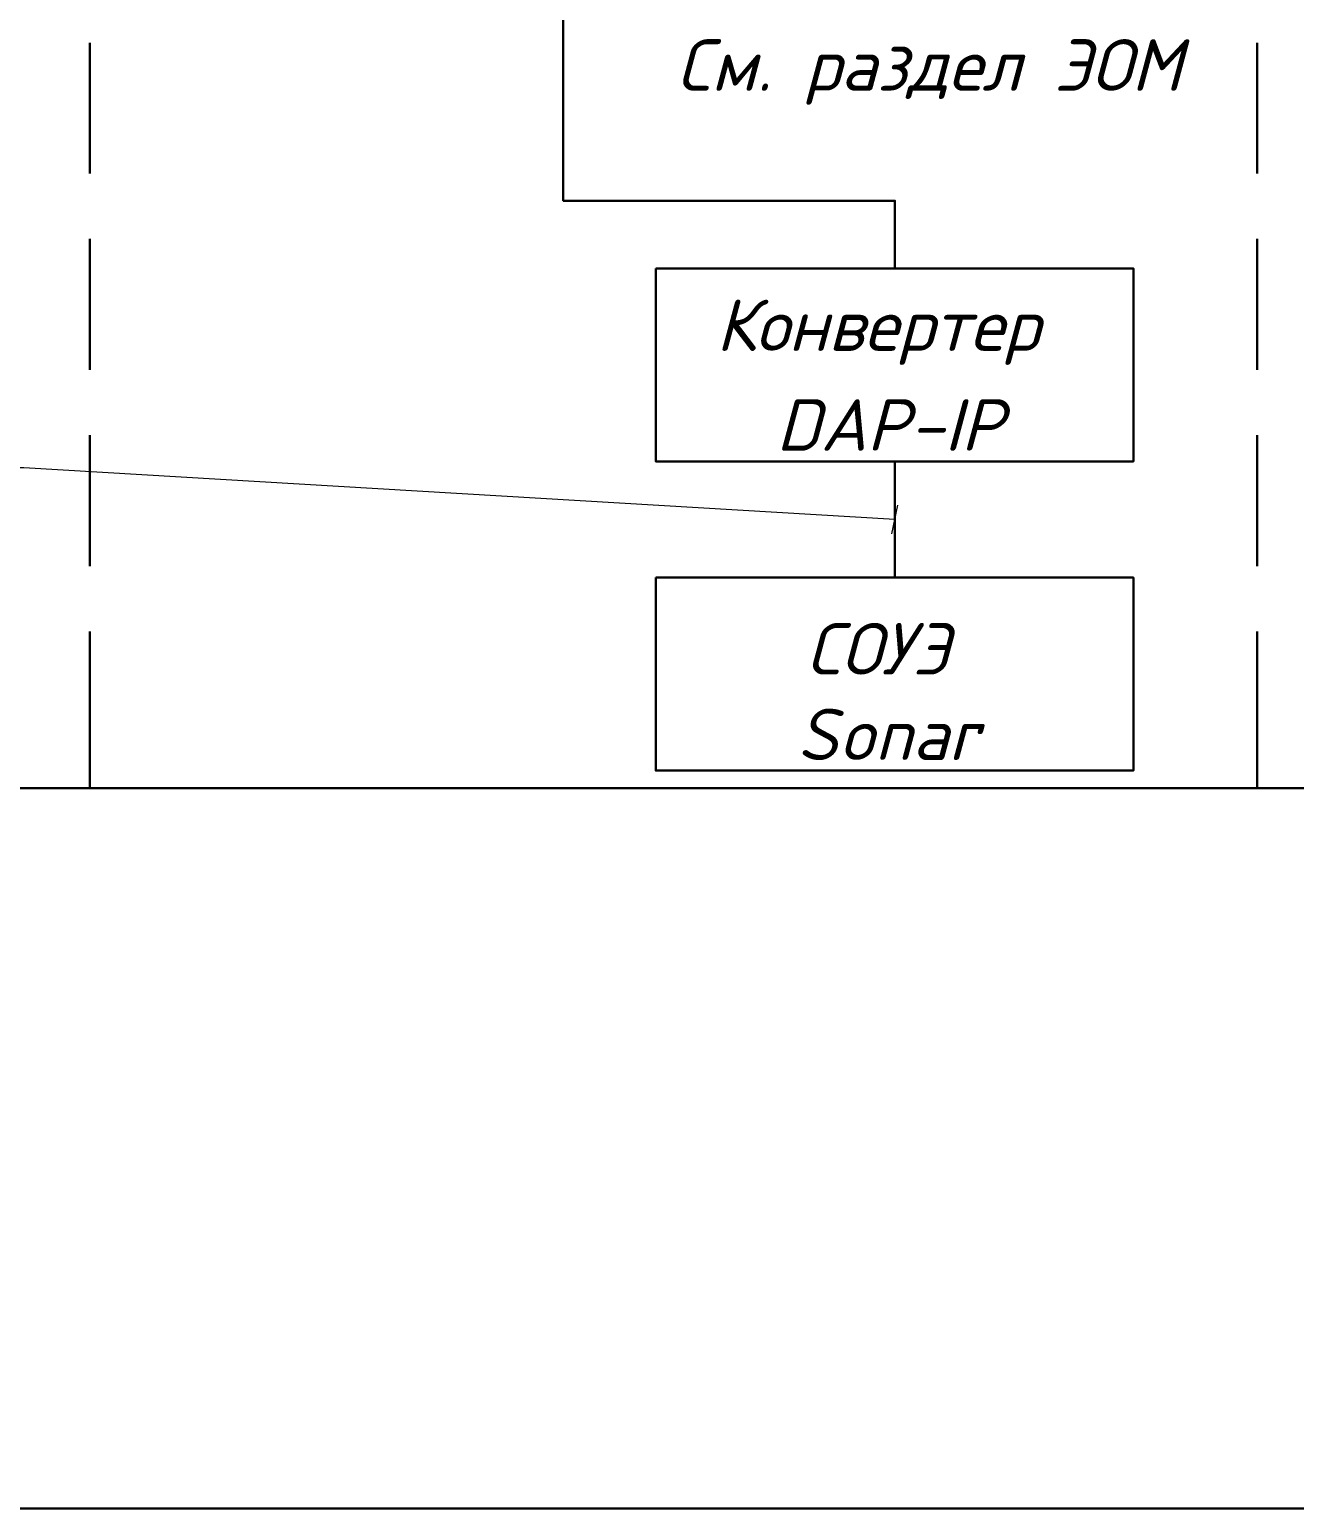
# Model space of a CAD drawing. Extents: x 69141456 to 70100388, y -33501327 to -33101377.
# Drawn here: x 69316043 to 69322173, y -33473370 to -33466204 of the extents above; entities that cross this region are included whole.
import ezdxf

# ---------------------------------------------------------------- set-up
doc = ezdxf.new("R2010")
doc.units = 0
doc.header["$LTSCALE"] = 100
for name, color, linetype in [('PDF _ODG - Текст', 7, 'Continuous'), ('PDF _СС_ЗВ_Кабель', 1, 'Continuous'), ('PDF _СС_Схема', 7, 'Continuous'), ('PDF _Текст', 7, 'Continuous')]:
    doc.layers.add(name, color=color, linetype=linetype)
doc.styles.add('ISOCPEUR', font='isocpeui.ttf', dxfattribs={"height": 250})

msp = doc.modelspace()

# ---------------------------------------------------------------- linework, layer by layer
at = {"layer": 'PDF _ODG - Текст', "lineweight": 0}
for points in [[(69320236.4, -33468578), (69316014.9, -33468327.5), (69308974.9, -33468327.5)], [(69320221.5, -33468647.1), (69320251.3, -33468508.9)]]:
    msp.add_lwpolyline(points, dxfattribs=at)
at = {"layer": 'PDF _СС_ЗВ_Кабель', "lineweight": 30}
msp.add_lwpolyline([(69319851.7, -33463987.7), (69318629.4, -33463987.7), (69318629.4, -33467033.7), (69320236.4, -33467033.7), (69320236.4, -33467361.1)], dxfattribs=at)
at = {"layer": 'PDF _СС_Схема', "lineweight": 30}
for points in [[(69291106.9, -33454515.9), (69371400.1, -33454515.9), (69371400.1, -33469879.9), (69291106.9, -33469879.9)], [(69319078, -33467361.1), (69321392.8, -33467361.1), (69321392.8, -33468296.3), (69319078, -33468296.3)], [(69319078, -33468859.6), (69321392.8, -33468859.6), (69321392.8, -33469794.9), (69319078, -33469794.9)], [(69291106.9, -33469879.9), (69371400.1, -33469879.9), (69371400.1, -33473370.2), (69291106.9, -33473370.2)]]:
    msp.add_lwpolyline(points, close=True, dxfattribs=at)
for points in [[(69316335.9, -33466901.9), (69316335.9, -33466268.5)], [(69321992.2, -33466268.5), (69321992.2, -33466901.9)], [(69316335.9, -33467852.1), (69316335.9, -33467218.7)], [(69321992.2, -33467218.7), (69321992.2, -33467852.1)], [(69316335.9, -33468804.4), (69316335.9, -33468168.8)], [(69321992.2, -33468168.8), (69321992.2, -33468804.4)], [(69317103.3, -33469879.9), (69316335.9, -33469879.9), (69316335.9, -33469121.1)], [(69321992.2, -33469121.1), (69321992.2, -33469879.9), (69321224.8, -33469879.9)], [(69318055.5, -33469879.9), (69317420, -33469879.9)], [(69319005.7, -33469879.9), (69318372.2, -33469879.9)], [(69319955.8, -33469879.9), (69319322.4, -33469879.9)], [(69320908.1, -33469879.9), (69320272.6, -33469879.9)]]:
    msp.add_lwpolyline(points, dxfattribs=at)
at = {"layer": 'PDF _СС_Схема', "color": 6, "lineweight": 30}
msp.add_lwpolyline([(69320236.4, -33468296.3), (69320236.4, -33468859.6)], dxfattribs=at)

# ---------------------------------------------------------------- texts
at = {"layer": 'PDF _Текст', "attachment_point": 7, "style": 'ISOCPEUR'}
for s, insert, char_height in [('См. раздел ЭОМ', (69319177.9, -33466568.2), 249.573), ('Конвертер', (69319369.2, -33467828.7), 249.57), ('DAP-IP', (69319660.4, -33468245.3), 249.57), ('СОУЭ', (69319807, -33469329.4), 249.57), ('Sonar', (69319762.4, -33469743.9), 249.57)]:
    msp.add_mtext(s, dxfattribs=dict(at, insert=insert, char_height=char_height))

doc.saveas('drawing.dxf')
